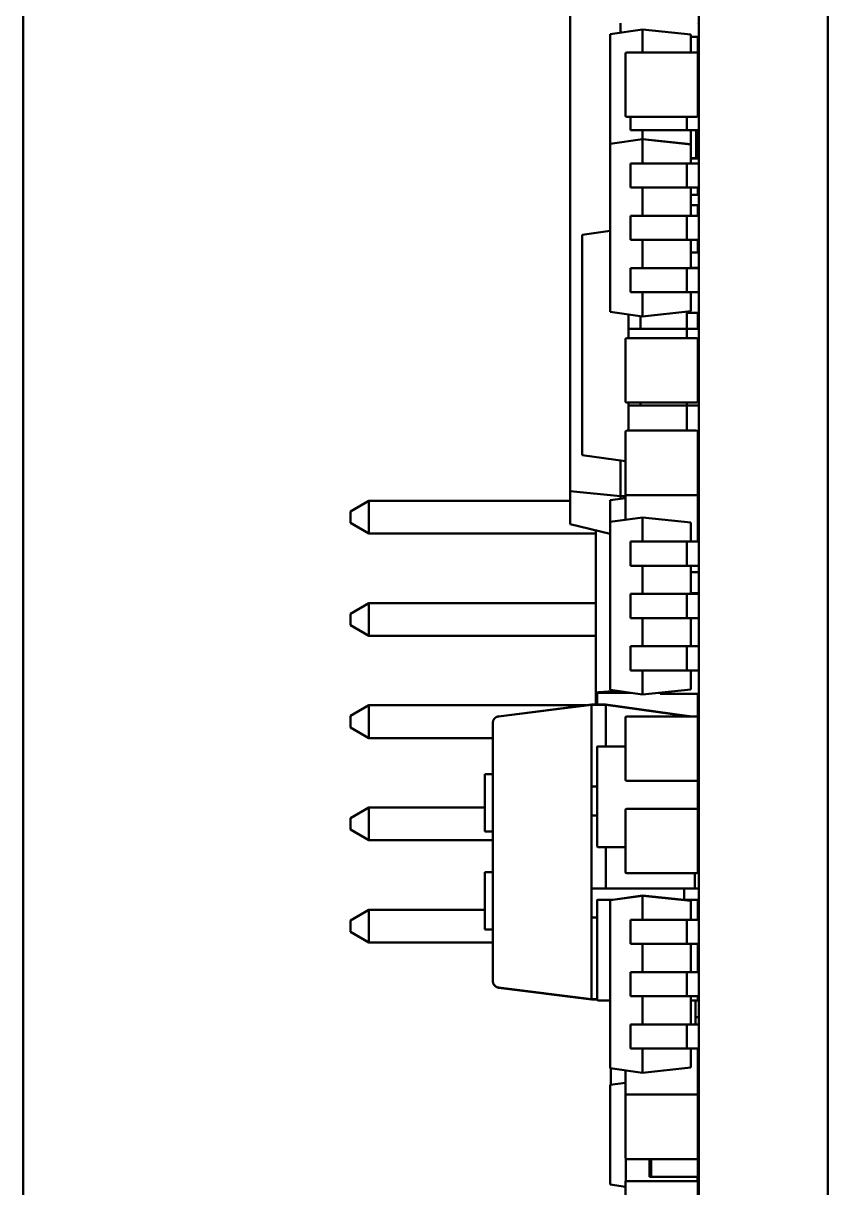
# Model space of a CAD drawing. Header units: millimetres. Extents: x 3118 to 4801, y 919 to 1849.
# Drawn here: x 3436.86 to 3446.86, y 1383.59 to 1398.06 of the extents above; entities that cross this region are included whole.
import ezdxf

# ---------------------------------------------------------------- set-up
doc = ezdxf.new("R2010")
doc.units = ezdxf.units.MM
doc.header["$LTSCALE"] = 1.8
doc.layers.add('외형선(ISO)', color=7, linetype='Continuous', lineweight=50)

msp = doc.modelspace()

# ---------------------------------------------------------------- linework, layer by layer
at = {"layer": '외형선(ISO)'}
for p, q in [((3445.257, 1379.903), (3445.257, 1411.366)), ((3436.86, 1372.697), (3436.86, 1407.697)), ((3446.86, 1407.697), (3446.86, 1372.697)), ((3443.656, 1401.119), (3443.658, 1392.244)), ((3444.157, 1397.922), (3444.557, 1397.979)), ((3444.157, 1397.923), (3444.557, 1397.979)), ((3444.282, 1398.057), (3444.282, 1397.94)), ((3444.282, 1398.057), (3444.282, 1398.057)), ((3444.557, 1397.979), (3444.557, 1397.694)), ((3444.557, 1397.979), (3444.557, 1397.979)), ((3445.157, 1397.916), (3444.557, 1397.979)), ((3445.157, 1397.916), (3444.557, 1397.979)), ((3445.256, 1397.807), (3445.256, 1398.057)), ((3444.157, 1397.922), (3444.157, 1397.923)), ((3444.157, 1396.559), (3444.157, 1397.922)), ((3445.157, 1397.916), (3445.157, 1397.916)), ((3445.157, 1397.916), (3445.157, 1397.694)), ((3445.245, 1397.888), (3445.157, 1397.888)), ((3445.245, 1397.888), (3445.157, 1397.888)), ((3445.245, 1397.888), (3445.225, 1397.888)), ((3445.245, 1397.888), (3445.225, 1397.888)), ((3445.225, 1397.888), (3445.225, 1397.888)), ((3445.245, 1397.888), (3445.245, 1397.888)), ((3445.245, 1397.888), (3445.245, 1397.888)), ((3445.245, 1397.888), (3445.245, 1397.888)), ((3445.245, 1397.679), (3445.245, 1397.888)), ((3445.245, 1397.797), (3445.246, 1397.797)), ((3444.345, 1397.678), (3444.345, 1397.678)), ((3444.345, 1396.91), (3444.345, 1397.678)), ((3445.229, 1397.694), (3444.361, 1397.694)), ((3444.361, 1397.694), (3445.229, 1397.694)), ((3444.361, 1397.694), (3444.361, 1397.694)), ((3445.229, 1397.694), (3444.361, 1397.694)), ((3444.361, 1397.694), (3444.361, 1397.694)), ((3445.229, 1397.694), (3445.229, 1397.694)), ((3445.229, 1397.694), (3445.229, 1397.694)), ((3445.245, 1397.679), (3445.257, 1397.679)), ((3445.257, 1397.679), (3445.245, 1397.679)), ((3445.245, 1397.678), (3445.257, 1397.678)), ((3445.257, 1397.678), (3445.245, 1397.678)), ((3445.245, 1397.678), (3445.245, 1397.678)), ((3445.245, 1397.678), (3445.245, 1396.91)), ((3445.245, 1397.378), (3445.257, 1397.378)), ((3445.245, 1397.029), (3445.257, 1397.029)), ((3445.257, 1397.029), (3445.245, 1397.029)), ((3445.245, 1397.028), (3445.257, 1397.028)), ((3445.257, 1397.028), (3445.245, 1397.028)), ((3444.361, 1396.894), (3445.229, 1396.894)), ((3444.407, 1396.894), (3444.407, 1396.729)), ((3445.107, 1396.894), (3445.107, 1396.728)), ((3444.557, 1396.729), (3444.557, 1396.616)), ((3444.648, 1396.729), (3444.996, 1396.729)), ((3445.092, 1396.728), (3445.107, 1396.728)), ((3445.107, 1396.728), (3445.257, 1396.728)), ((3445.157, 1396.728), (3445.157, 1396.553)), ((3445.225, 1396.379), (3445.225, 1396.728)), ((3445.245, 1396.379), (3445.245, 1396.728)), ((3444.557, 1396.616), (3444.157, 1396.559)), ((3444.557, 1396.615), (3444.157, 1396.559)), ((3444.157, 1394.472), (3444.157, 1396.559)), ((3444.157, 1396.559), (3444.157, 1396.559)), ((3444.557, 1396.616), (3444.557, 1396.615)), ((3444.557, 1396.616), (3445.157, 1396.553)), ((3444.557, 1396.615), (3444.557, 1396.315)), ((3444.557, 1396.615), (3445.157, 1396.552)), ((3445.157, 1396.553), (3445.157, 1396.552)), ((3445.157, 1396.552), (3445.157, 1396.315)), ((3445.257, 1396.379), (3445.157, 1396.379)), ((3445.157, 1396.378), (3445.257, 1396.378)), ((3445.242, 1396.379), (3445.257, 1396.379)), ((3445.257, 1396.378), (3445.242, 1396.378)), ((3444.407, 1396.315), (3444.557, 1396.315)), ((3444.407, 1396.015), (3444.407, 1396.315)), ((3444.996, 1396.315), (3444.648, 1396.315)), ((3444.653, 1396.315), (3445.002, 1396.315)), ((3445.107, 1396.315), (3445.092, 1396.315)), ((3445.257, 1396.315), (3445.107, 1396.315)), ((3445.107, 1396.015), (3445.107, 1396.315)), ((3445.157, 1396.316), (3445.257, 1396.316)), ((3445.257, 1396.316), (3445.242, 1396.316)), ((3445.242, 1396.315), (3445.257, 1396.315)), ((3444.557, 1396.015), (3444.557, 1395.665)), ((3444.996, 1396.015), (3444.648, 1396.015)), ((3445.107, 1396.015), (3445.092, 1396.015)), ((3445.257, 1396.015), (3445.107, 1396.015)), ((3445.157, 1396.015), (3445.157, 1395.665)), ((3445.245, 1395.926), (3445.157, 1395.926)), ((3445.245, 1395.926), (3445.245, 1396.015)), ((3445.256, 1395.807), (3445.256, 1396.015)), ((3445.157, 1395.797), (3445.246, 1395.797)), ((3445.245, 1395.666), (3445.245, 1395.797)), ((3444.407, 1395.665), (3444.557, 1395.665)), ((3444.407, 1395.365), (3444.407, 1395.665)), ((3444.996, 1395.665), (3444.648, 1395.665)), ((3444.653, 1395.665), (3445.002, 1395.665)), ((3445.107, 1395.665), (3445.092, 1395.665)), ((3445.257, 1395.665), (3445.107, 1395.665)), ((3445.107, 1395.365), (3445.107, 1395.665)), ((3445.157, 1395.666), (3445.257, 1395.666)), ((3445.257, 1395.666), (3445.242, 1395.666)), ((3445.242, 1395.665), (3445.257, 1395.665)), ((3443.807, 1395.429), (3444.157, 1395.478)), ((3443.807, 1395.428), (3444.157, 1395.477)), ((3443.807, 1395.428), (3443.807, 1395.429)), ((3443.807, 1392.69), (3443.807, 1395.428)), ((3444.557, 1395.365), (3444.557, 1395.015)), ((3444.996, 1395.365), (3444.648, 1395.365)), ((3445.107, 1395.365), (3445.092, 1395.365)), ((3445.257, 1395.365), (3445.107, 1395.365)), ((3445.157, 1395.365), (3445.157, 1395.015)), ((3445.245, 1395.209), (3445.245, 1395.365)), ((3445.257, 1395.209), (3445.157, 1395.209)), ((3445.157, 1395.209), (3445.257, 1395.209)), ((3445.239, 1395.209), (3445.257, 1395.209)), ((3445.257, 1395.209), (3445.239, 1395.209)), ((3444.407, 1395.015), (3444.557, 1395.015)), ((3444.407, 1394.715), (3444.407, 1395.015)), ((3444.996, 1395.015), (3444.648, 1395.015)), ((3444.653, 1395.015), (3445.002, 1395.015)), ((3445.107, 1395.015), (3445.092, 1395.015)), ((3445.257, 1395.015), (3445.107, 1395.015)), ((3445.107, 1394.715), (3445.107, 1395.015)), ((3445.157, 1395.016), (3445.257, 1395.016)), ((3445.257, 1395.016), (3445.242, 1395.016)), ((3445.242, 1395.015), (3445.257, 1395.015)), ((3444.557, 1394.715), (3444.557, 1394.415)), ((3444.996, 1394.715), (3444.648, 1394.715)), ((3445.107, 1394.715), (3445.092, 1394.715)), ((3445.257, 1394.715), (3445.107, 1394.715)), ((3445.157, 1394.715), (3445.157, 1394.479)), ((3444.157, 1394.472), (3444.557, 1394.415)), ((3445.157, 1394.479), (3444.557, 1394.415)), ((3445.107, 1394.473), (3445.107, 1394.259)), ((3445.107, 1394.473), (3445.107, 1394.459)), ((3445.245, 1394.459), (3445.107, 1394.459)), ((3445.245, 1394.459), (3445.107, 1394.459)), ((3445.245, 1394.459), (3445.225, 1394.459)), ((3445.225, 1394.459), (3445.225, 1394.459)), ((3445.245, 1394.459), (3445.225, 1394.459)), ((3445.245, 1394.459), (3445.245, 1394.459)), ((3445.245, 1394.259), (3445.245, 1394.459)), ((3445.245, 1394.459), (3445.245, 1394.459)), ((3445.245, 1394.459), (3445.245, 1394.459)), ((3444.382, 1394.44), (3444.382, 1394.259)), ((3444.532, 1394.259), (3444.532, 1394.419)), ((3444.382, 1394.259), (3444.532, 1394.259)), ((3444.382, 1394.259), (3444.382, 1394.144)), ((3444.628, 1394.259), (3444.991, 1394.259)), ((3444.994, 1394.259), (3444.63, 1394.259)), ((3445.089, 1394.259), (3445.107, 1394.259)), ((3445.257, 1394.259), (3445.107, 1394.259)), ((3445.107, 1394.259), (3445.107, 1394.259)), ((3445.107, 1394.259), (3445.257, 1394.259)), ((3445.107, 1394.259), (3445.107, 1394.144)), ((3445.239, 1394.259), (3445.257, 1394.259)), ((3445.257, 1394.259), (3445.239, 1394.259)), ((3444.345, 1394.128), (3444.345, 1394.127)), ((3444.345, 1393.359), (3444.345, 1394.127)), ((3445.229, 1394.144), (3444.361, 1394.144)), ((3444.361, 1394.144), (3445.229, 1394.144)), ((3444.361, 1394.144), (3444.361, 1394.144)), ((3444.361, 1394.143), (3445.229, 1394.143)), ((3444.361, 1394.143), (3444.361, 1394.143)), ((3445.229, 1394.144), (3445.229, 1394.144)), ((3445.229, 1394.143), (3445.229, 1394.143)), ((3445.245, 1394.127), (3445.245, 1394.128)), ((3445.245, 1394.127), (3445.245, 1393.359)), ((3445.245, 1393.859), (3445.257, 1393.859)), ((3445.229, 1393.343), (3444.361, 1393.343)), ((3444.382, 1393.343), (3444.382, 1393.309)), ((3444.382, 1393.309), (3444.532, 1393.309)), ((3444.382, 1393.309), (3444.382, 1392.995)), ((3444.532, 1393.309), (3444.532, 1393.343)), ((3444.628, 1393.309), (3444.991, 1393.309)), ((3444.994, 1393.309), (3444.63, 1393.309)), ((3445.089, 1393.309), (3445.107, 1393.309)), ((3445.107, 1393.343), (3445.107, 1393.309)), ((3445.257, 1393.309), (3445.107, 1393.309)), ((3445.107, 1393.309), (3445.107, 1393.309)), ((3445.107, 1393.309), (3445.257, 1393.309)), ((3445.107, 1393.309), (3445.107, 1392.995)), ((3445.108, 1393.343), (3445.108, 1393.309)), ((3445.239, 1393.309), (3445.257, 1393.309)), ((3445.257, 1393.309), (3445.239, 1393.309)), ((3444.345, 1392.979), (3444.345, 1392.979)), ((3444.345, 1392.211), (3444.345, 1392.979)), ((3445.229, 1392.995), (3444.361, 1392.995)), ((3444.361, 1392.995), (3445.229, 1392.995)), ((3444.361, 1392.995), (3444.361, 1392.995)), ((3445.229, 1392.995), (3444.361, 1392.995)), ((3444.361, 1392.995), (3444.361, 1392.995)), ((3445.229, 1392.995), (3445.229, 1392.995)), ((3445.229, 1392.995), (3445.229, 1392.995)), ((3445.245, 1392.979), (3445.245, 1392.979)), ((3445.245, 1392.979), (3445.245, 1392.211)), ((3445.245, 1392.909), (3445.257, 1392.909)), ((3444.345, 1392.614), (3443.807, 1392.69)), ((3444.283, 1392.182), (3444.283, 1392.623)), ((3444.283, 1392.182), (3443.658, 1392.244)), ((3443.658, 1392.244), (3443.658, 1391.832)), ((3444.345, 1392.157), (3444.157, 1392.131)), ((3444.345, 1392.157), (3444.157, 1392.131)), ((3444.283, 1392.182), (3444.283, 1392.149)), ((3444.345, 1392.182), (3444.283, 1392.182)), ((3444.345, 1391.887), (3444.345, 1392.211)), ((3444.361, 1392.195), (3445.229, 1392.195)), ((3445.245, 1392.211), (3445.245, 1391.617)), ((3441.155, 1392.122), (3440.927, 1391.99)), ((3440.927, 1391.99), (3441.155, 1392.122)), ((3440.927, 1391.99), (3441.155, 1392.122)), ((3441.155, 1392.122), (3440.927, 1391.99)), ((3441.155, 1392.122), (3443.658, 1392.122)), ((3441.155, 1392.122), (3441.155, 1392.122)), ((3443.658, 1392.122), (3441.155, 1392.122)), ((3441.155, 1392.122), (3443.658, 1392.122)), ((3441.155, 1391.716), (3441.155, 1392.122)), ((3443.658, 1392.122), (3441.155, 1392.122)), ((3441.155, 1392.122), (3441.155, 1392.122)), ((3441.155, 1392.122), (3441.155, 1392.122)), ((3444.157, 1391.86), (3444.157, 1392.131)), ((3444.157, 1392.131), (3444.157, 1392.131)), ((3440.927, 1391.99), (3440.927, 1391.99)), ((3440.927, 1391.848), (3440.927, 1391.99)), ((3440.927, 1391.99), (3440.927, 1391.99)), ((3440.927, 1391.99), (3440.927, 1391.99)), ((3444.557, 1391.917), (3444.157, 1391.86)), ((3444.557, 1391.916), (3444.157, 1391.86)), ((3444.157, 1389.773), (3444.157, 1391.86)), ((3444.157, 1391.86), (3444.157, 1391.86)), ((3444.557, 1391.917), (3444.557, 1391.916)), ((3444.557, 1391.917), (3445.157, 1391.854)), ((3444.557, 1391.916), (3444.557, 1391.616)), ((3444.557, 1391.916), (3445.157, 1391.853)), ((3445.157, 1391.854), (3445.157, 1391.853)), ((3445.157, 1391.853), (3445.157, 1391.616)), ((3445.245, 1391.887), (3445.257, 1391.887)), ((3445.257, 1391.887), (3445.245, 1391.887)), ((3445.245, 1391.887), (3445.257, 1391.887)), ((3445.257, 1391.887), (3445.245, 1391.887)), ((3440.927, 1391.848), (3441.155, 1391.716)), ((3441.155, 1391.716), (3443.975, 1391.716)), ((3444.157, 1391.712), (3443.658, 1391.832)), ((3443.975, 1391.756), (3443.975, 1389.591)), ((3444.407, 1391.616), (3444.557, 1391.616)), ((3444.407, 1391.316), (3444.407, 1391.616)), ((3444.996, 1391.616), (3444.648, 1391.616)), ((3444.653, 1391.616), (3445.002, 1391.616)), ((3445.107, 1391.616), (3445.092, 1391.616)), ((3445.257, 1391.616), (3445.107, 1391.616)), ((3445.107, 1391.316), (3445.107, 1391.616)), ((3445.157, 1391.617), (3445.257, 1391.617)), ((3445.257, 1391.617), (3445.242, 1391.617)), ((3445.242, 1391.616), (3445.257, 1391.616)), ((3444.557, 1391.316), (3444.557, 1390.966)), ((3444.996, 1391.316), (3444.648, 1391.316)), ((3445.107, 1391.316), (3445.092, 1391.316)), ((3445.257, 1391.316), (3445.107, 1391.316)), ((3445.157, 1391.316), (3445.157, 1390.966)), ((3445.157, 1391.237), (3445.257, 1391.237)), ((3445.257, 1391.237), (3445.157, 1391.237)), ((3445.257, 1391.237), (3445.242, 1391.237)), ((3445.242, 1391.237), (3445.257, 1391.237)), ((3440.927, 1390.72), (3441.155, 1390.852)), ((3441.155, 1390.852), (3440.927, 1390.72)), ((3441.155, 1390.852), (3440.927, 1390.72)), ((3440.927, 1390.72), (3441.155, 1390.852)), ((3443.975, 1390.852), (3441.155, 1390.852)), ((3441.155, 1390.852), (3441.155, 1390.852)), ((3441.155, 1390.852), (3443.975, 1390.852)), ((3441.155, 1390.852), (3441.155, 1390.852)), ((3443.975, 1390.852), (3441.155, 1390.852)), ((3441.155, 1390.446), (3441.155, 1390.852)), ((3441.155, 1390.852), (3443.975, 1390.852)), ((3441.155, 1390.852), (3441.155, 1390.852)), ((3444.407, 1390.966), (3444.557, 1390.966)), ((3444.407, 1390.666), (3444.407, 1390.966)), ((3444.996, 1390.966), (3444.648, 1390.966)), ((3444.653, 1390.966), (3445.002, 1390.966)), ((3445.107, 1390.966), (3445.092, 1390.966)), ((3445.257, 1390.966), (3445.107, 1390.966)), ((3445.107, 1390.666), (3445.107, 1390.966)), ((3445.257, 1390.976), (3445.157, 1390.976)), ((3445.217, 1390.976), (3445.157, 1390.976)), ((3445.157, 1390.967), (3445.257, 1390.967)), ((3445.217, 1390.976), (3445.217, 1390.976)), ((3445.217, 1390.976), (3445.257, 1390.976)), ((3445.217, 1390.976), (3445.217, 1390.976)), ((3445.217, 1390.976), (3445.217, 1390.976)), ((3445.257, 1390.976), (3445.217, 1390.976)), ((3445.217, 1390.976), (3445.257, 1390.976)), ((3445.257, 1390.967), (3445.242, 1390.967)), ((3445.242, 1390.966), (3445.257, 1390.966)), ((3440.927, 1390.72), (3440.927, 1390.72)), ((3440.927, 1390.72), (3440.927, 1390.72)), ((3440.927, 1390.72), (3440.927, 1390.72)), ((3440.927, 1390.578), (3440.927, 1390.72)), ((3440.927, 1390.578), (3441.155, 1390.446)), ((3444.557, 1390.666), (3444.557, 1390.316)), ((3444.996, 1390.666), (3444.648, 1390.666)), ((3445.107, 1390.666), (3445.092, 1390.666)), ((3445.257, 1390.666), (3445.107, 1390.666)), ((3445.157, 1390.666), (3445.157, 1390.316)), ((3441.155, 1390.446), (3443.975, 1390.446)), ((3444.407, 1390.316), (3444.557, 1390.316)), ((3444.407, 1390.016), (3444.407, 1390.316)), ((3444.996, 1390.316), (3444.648, 1390.316)), ((3444.653, 1390.316), (3445.002, 1390.316)), ((3445.107, 1390.316), (3445.092, 1390.316)), ((3445.257, 1390.316), (3445.107, 1390.316)), ((3445.107, 1390.016), (3445.107, 1390.316)), ((3445.157, 1390.317), (3445.257, 1390.317)), ((3445.257, 1390.317), (3445.242, 1390.317)), ((3445.242, 1390.316), (3445.257, 1390.316)), ((3444.557, 1390.016), (3444.557, 1389.716)), ((3444.996, 1390.016), (3444.648, 1390.016)), ((3445.107, 1390.016), (3445.092, 1390.016)), ((3445.257, 1390.016), (3445.107, 1390.016)), ((3445.157, 1390.016), (3445.157, 1389.78)), ((3443.995, 1389.737), (3443.995, 1389.737)), ((3443.995, 1389.737), (3443.995, 1389.591)), ((3444, 1389.737), (3444.409, 1389.737)), ((3444.157, 1389.773), (3444.557, 1389.716)), ((3445.157, 1389.78), (3444.557, 1389.716)), ((3444.754, 1389.737), (3444.777, 1389.737)), ((3444.777, 1389.74), (3444.777, 1389.726)), ((3445.257, 1389.726), (3444.777, 1389.726)), ((3445.245, 1389.429), (3445.245, 1389.726)), ((3440.927, 1389.45), (3441.155, 1389.582)), ((3441.155, 1389.582), (3440.927, 1389.45)), ((3441.155, 1389.582), (3440.927, 1389.45)), ((3440.927, 1389.45), (3441.155, 1389.582)), ((3443.851, 1389.582), (3441.155, 1389.582)), ((3441.155, 1389.582), (3441.155, 1389.582)), ((3441.155, 1389.582), (3443.851, 1389.582)), ((3441.155, 1389.582), (3441.155, 1389.582)), ((3443.849, 1389.582), (3441.155, 1389.582)), ((3441.155, 1389.176), (3441.155, 1389.582)), ((3441.155, 1389.582), (3443.849, 1389.582)), ((3441.155, 1389.582), (3441.155, 1389.582)), ((3442.767, 1389.445), (3443.923, 1389.591)), ((3443.923, 1389.59), (3442.767, 1389.444)), ((3444.103, 1389.591), (3443.923, 1389.591)), ((3443.923, 1389.591), (3443.923, 1389.59)), ((3443.923, 1389.59), (3444.103, 1389.59)), ((3443.923, 1389.59), (3443.923, 1388.575)), ((3445.138, 1389.446), (3444.103, 1389.591)), ((3444.103, 1389.59), (3444.103, 1389.591)), ((3444.103, 1389.071), (3444.103, 1389.59)), ((3444.103, 1389.59), (3445.138, 1389.445)), ((3440.927, 1389.45), (3440.927, 1389.45)), ((3440.927, 1389.45), (3440.927, 1389.45)), ((3440.927, 1389.45), (3440.927, 1389.45)), ((3440.927, 1389.308), (3440.927, 1389.45)), ((3444.345, 1389.429), (3444.345, 1389.428)), ((3444.345, 1388.66), (3444.345, 1389.428)), ((3445.229, 1389.445), (3444.361, 1389.445)), ((3444.361, 1389.445), (3445.229, 1389.445)), ((3444.361, 1389.445), (3444.361, 1389.445)), ((3444.361, 1389.444), (3445.229, 1389.444)), ((3444.361, 1389.444), (3444.361, 1389.444)), ((3445.229, 1389.445), (3445.229, 1389.445)), ((3445.229, 1389.444), (3445.229, 1389.444)), ((3445.245, 1389.428), (3445.245, 1389.429)), ((3445.245, 1389.428), (3445.245, 1388.66)), ((3440.927, 1389.308), (3441.155, 1389.176)), ((3442.697, 1389.365), (3442.697, 1389.366)), ((3442.697, 1386.156), (3442.697, 1389.365)), ((3445.257, 1389.369), (3445.245, 1389.369)), ((3445.257, 1389.369), (3445.245, 1389.369)), ((3445.257, 1389.369), (3445.245, 1389.369)), ((3445.257, 1389.369), (3445.245, 1389.369)), ((3445.257, 1389.369), (3445.245, 1389.369)), ((3445.257, 1389.369), (3445.245, 1389.369)), ((3445.257, 1389.369), (3445.245, 1389.369)), ((3445.257, 1389.369), (3445.245, 1389.369)), ((3441.155, 1389.176), (3442.697, 1389.176)), ((3443.995, 1389.066), (3443.995, 1387.826)), ((3444.345, 1389.071), (3444, 1389.071)), ((3444, 1389.071), (3444.345, 1389.071)), ((3444, 1389.071), (3444, 1389.071)), ((3442.697, 1388.727), (3442.597, 1388.727)), ((3442.597, 1388.727), (3442.597, 1388.727)), ((3442.697, 1388.727), (3442.597, 1388.727)), ((3442.597, 1388.015), (3442.597, 1388.727)), ((3443.923, 1388.575), (3443.995, 1388.575)), ((3443.923, 1388.215), (3443.923, 1388.575)), ((3443.995, 1388.575), (3443.985, 1388.575)), ((3445.229, 1388.644), (3444.361, 1388.644)), ((3445.245, 1388.28), (3445.245, 1388.66)), ((3445.245, 1388.575), (3445.257, 1388.575)), ((3440.927, 1388.18), (3441.155, 1388.312)), ((3441.155, 1388.312), (3440.927, 1388.18)), ((3441.155, 1388.312), (3440.927, 1388.18)), ((3440.927, 1388.18), (3441.155, 1388.312)), ((3442.597, 1388.312), (3441.155, 1388.312)), ((3441.155, 1388.312), (3441.155, 1388.312)), ((3441.155, 1388.312), (3442.597, 1388.312)), ((3441.155, 1388.312), (3441.155, 1388.312)), ((3442.597, 1388.312), (3441.155, 1388.312)), ((3441.155, 1387.906), (3441.155, 1388.312)), ((3441.155, 1388.312), (3442.597, 1388.312)), ((3441.155, 1388.312), (3441.155, 1388.312)), ((3444.345, 1388.28), (3444.345, 1388.28)), ((3444.345, 1387.512), (3444.345, 1388.28)), ((3445.229, 1388.296), (3444.361, 1388.296)), ((3444.361, 1388.296), (3445.229, 1388.296)), ((3444.361, 1388.296), (3444.361, 1388.296)), ((3445.229, 1388.296), (3444.361, 1388.296)), ((3444.361, 1388.296), (3444.361, 1388.296)), ((3445.229, 1388.296), (3445.229, 1388.296)), ((3445.229, 1388.296), (3445.229, 1388.296)), ((3445.245, 1388.28), (3445.245, 1388.28)), ((3445.245, 1388.28), (3445.245, 1387.512)), ((3440.927, 1388.18), (3440.927, 1388.18)), ((3440.927, 1388.18), (3440.927, 1388.18)), ((3440.927, 1388.18), (3440.927, 1388.18)), ((3440.927, 1388.038), (3440.927, 1388.18)), ((3443.923, 1388.215), (3443.923, 1387.305)), ((3443.985, 1388.215), (3443.995, 1388.215)), ((3445.245, 1388.215), (3445.257, 1388.215)), ((3440.927, 1388.038), (3441.155, 1387.906)), ((3442.697, 1388.015), (3442.597, 1388.015)), ((3441.155, 1387.906), (3442.697, 1387.906)), ((3444.345, 1387.821), (3444, 1387.821)), ((3444.103, 1387.305), (3444.103, 1387.821)), ((3442.697, 1387.507), (3442.597, 1387.507)), ((3442.597, 1387.507), (3442.597, 1387.507)), ((3442.697, 1387.507), (3442.597, 1387.507)), ((3442.597, 1386.795), (3442.597, 1387.507)), ((3444.361, 1387.496), (3445.229, 1387.496)), ((3445.207, 1387.496), (3445.207, 1387.305)), ((3443.923, 1387.305), (3444.103, 1387.305)), ((3443.923, 1386.945), (3443.923, 1387.305)), ((3445.014, 1387.305), (3443.985, 1387.305)), ((3444.103, 1387.305), (3445.194, 1387.305)), ((3445.077, 1387.305), (3445.077, 1387.305)), ((3445.077, 1387.305), (3445.077, 1387.166)), ((3445.077, 1387.305), (3445.257, 1387.305)), ((3443.995, 1387.161), (3443.995, 1385.921)), ((3444.187, 1387.166), (3444, 1387.166)), ((3444, 1387.166), (3444.187, 1387.166)), ((3444, 1387.166), (3444, 1387.166)), ((3444.557, 1387.218), (3444.157, 1387.161)), ((3444.557, 1387.217), (3444.157, 1387.161)), ((3444.157, 1385.074), (3444.157, 1387.161)), ((3444.157, 1387.161), (3444.157, 1387.161)), ((3444.557, 1387.218), (3444.557, 1387.217)), ((3444.557, 1387.218), (3445.157, 1387.155)), ((3444.557, 1387.217), (3444.557, 1386.917)), ((3444.557, 1387.217), (3445.157, 1387.154)), ((3445.051, 1387.166), (3445.24, 1387.166)), ((3445.24, 1387.166), (3445.052, 1387.166)), ((3445.157, 1387.155), (3445.157, 1387.154)), ((3445.157, 1387.154), (3445.157, 1386.917)), ((3445.24, 1387.166), (3445.24, 1387.166)), ((3445.245, 1386.918), (3445.245, 1387.161)), ((3440.927, 1386.91), (3441.155, 1387.042)), ((3441.155, 1387.042), (3440.927, 1386.91)), ((3441.155, 1387.042), (3440.927, 1386.91)), ((3440.927, 1386.91), (3441.155, 1387.042)), ((3442.597, 1387.042), (3441.155, 1387.042)), ((3441.155, 1387.042), (3441.155, 1387.042)), ((3441.155, 1387.042), (3442.597, 1387.042)), ((3441.155, 1387.042), (3441.155, 1387.042)), ((3442.597, 1387.042), (3441.155, 1387.042)), ((3441.155, 1386.636), (3441.155, 1387.042)), ((3441.155, 1387.042), (3442.597, 1387.042)), ((3441.155, 1387.042), (3441.155, 1387.042)), ((3443.923, 1386.945), (3443.923, 1385.93)), ((3443.985, 1386.945), (3443.995, 1386.945)), ((3445.245, 1386.945), (3445.257, 1386.945)), ((3440.927, 1386.91), (3440.927, 1386.91)), ((3440.927, 1386.91), (3440.927, 1386.91)), ((3440.927, 1386.91), (3440.927, 1386.91)), ((3440.927, 1386.768), (3440.927, 1386.91)), ((3442.697, 1386.795), (3442.597, 1386.795)), ((3444.407, 1386.917), (3444.557, 1386.917)), ((3444.407, 1386.617), (3444.407, 1386.917)), ((3444.996, 1386.917), (3444.648, 1386.917)), ((3444.653, 1386.917), (3445.002, 1386.917)), ((3445.107, 1386.917), (3445.092, 1386.917)), ((3445.257, 1386.917), (3445.107, 1386.917)), ((3445.107, 1386.617), (3445.107, 1386.917)), ((3445.157, 1386.918), (3445.257, 1386.918)), ((3445.257, 1386.918), (3445.242, 1386.918)), ((3445.242, 1386.917), (3445.257, 1386.917)), ((3440.927, 1386.768), (3441.155, 1386.636)), ((3441.155, 1386.636), (3442.697, 1386.636)), ((3444.557, 1386.617), (3444.557, 1386.267)), ((3444.996, 1386.617), (3444.648, 1386.617)), ((3445.107, 1386.617), (3445.092, 1386.617)), ((3445.257, 1386.617), (3445.107, 1386.617)), ((3445.157, 1386.617), (3445.157, 1386.267)), ((3445.245, 1386.268), (3445.245, 1386.617)), ((3444.407, 1386.267), (3444.557, 1386.267)), ((3444.407, 1385.967), (3444.407, 1386.267)), ((3444.996, 1386.267), (3444.648, 1386.267)), ((3444.653, 1386.267), (3445.002, 1386.267)), ((3445.107, 1386.267), (3445.092, 1386.267)), ((3445.257, 1386.267), (3445.107, 1386.267)), ((3445.107, 1385.967), (3445.107, 1386.267)), ((3445.157, 1386.268), (3445.257, 1386.268)), ((3445.257, 1386.268), (3445.242, 1386.268)), ((3445.242, 1386.267), (3445.257, 1386.267)), ((3442.697, 1386.153), (3442.697, 1386.156)), ((3442.767, 1386.076), (3443.923, 1385.93)), ((3442.767, 1386.073), (3443.923, 1385.927)), ((3443.923, 1385.93), (3443.923, 1385.927)), ((3443.923, 1385.93), (3443.995, 1385.93)), ((3443.923, 1385.927), (3443.995, 1385.927)), ((3444.557, 1385.967), (3444.557, 1385.617)), ((3444.996, 1385.967), (3444.648, 1385.967)), ((3445.107, 1385.967), (3445.092, 1385.967)), ((3445.257, 1385.967), (3445.107, 1385.967)), ((3445.157, 1385.967), (3445.157, 1385.617)), ((3445.245, 1385.921), (3445.245, 1385.967)), ((3444.157, 1385.916), (3444, 1385.916)), ((3445.24, 1385.916), (3445.157, 1385.916)), ((3445.217, 1385.709), (3445.217, 1385.916)), ((3445.217, 1385.618), (3445.217, 1385.709)), ((3445.257, 1385.709), (3445.217, 1385.709)), ((3444.407, 1385.617), (3444.557, 1385.617)), ((3444.407, 1385.317), (3444.407, 1385.617)), ((3444.996, 1385.617), (3444.648, 1385.617)), ((3444.653, 1385.617), (3445.002, 1385.617)), ((3445.107, 1385.617), (3445.092, 1385.617)), ((3445.257, 1385.617), (3445.107, 1385.617)), ((3445.107, 1385.317), (3445.107, 1385.617)), ((3445.157, 1385.618), (3445.257, 1385.618)), ((3445.257, 1385.618), (3445.242, 1385.618)), ((3445.242, 1385.617), (3445.257, 1385.617)), ((3444.557, 1385.317), (3444.557, 1385.017)), ((3444.996, 1385.317), (3444.648, 1385.317)), ((3445.107, 1385.317), (3445.092, 1385.317)), ((3445.257, 1385.317), (3445.107, 1385.317)), ((3445.157, 1385.317), (3445.157, 1385.081)), ((3445.247, 1385.317), (3445.245, 1385.293)), ((3445.245, 1385.317), (3445.245, 1384.73)), ((3444.157, 1385.074), (3444.557, 1385.017)), ((3444.165, 1384.866), (3444.165, 1385.073)), ((3445.157, 1385.081), (3444.557, 1385.017)), ((3444.345, 1384.73), (3444.345, 1385.047)), ((3444.157, 1384.865), (3444.345, 1384.891)), ((3444.345, 1384.891), (3444.157, 1384.865)), ((3444.157, 1383.627), (3444.157, 1384.865)), ((3444.157, 1384.865), (3444.157, 1384.865)), ((3444.345, 1384.73), (3444.345, 1384.729)), ((3444.345, 1383.961), (3444.345, 1384.729)), ((3445.229, 1384.746), (3444.361, 1384.746)), ((3444.361, 1384.746), (3445.229, 1384.746)), ((3444.361, 1384.746), (3444.361, 1384.746)), ((3444.361, 1384.745), (3445.229, 1384.745)), ((3444.361, 1384.745), (3444.361, 1384.745)), ((3445.229, 1384.746), (3445.229, 1384.746)), ((3445.229, 1384.745), (3445.229, 1384.745)), ((3445.245, 1384.729), (3445.245, 1384.73)), ((3445.245, 1384.729), (3445.245, 1383.961)), ((3445.245, 1384.409), (3445.257, 1384.409)), ((3445.245, 1384.409), (3445.257, 1384.409)), ((3445.257, 1384.059), (3445.245, 1384.059)), ((3444.349, 1383.669), (3444.349, 1383.951)), ((3445.229, 1383.945), (3444.361, 1383.945)), ((3444.645, 1383.945), (3444.645, 1383.724)), ((3444.664, 1383.724), (3444.664, 1383.945)), ((3445.245, 1383.724), (3445.245, 1383.96)), ((3444.345, 1383.601), (3444.157, 1383.627)), ((3444.345, 1383.669), (3444.345, 1383.669)), ((3444.345, 1383.669), (3444.345, 1383.335)), ((3444.361, 1383.669), (3445.229, 1383.669)), ((3444.664, 1383.724), (3444.645, 1383.724)), ((3445.245, 1383.724), (3444.664, 1383.724)), ((3445.24, 1383.724), (3445.24, 1383.669)), ((3445.245, 1383.669), (3445.245, 1383.669)), ((3445.245, 1383.669), (3445.245, 1383.335))]:
    msp.add_line(p, q, dxfattribs=at)
for centre, radius, start, end in [((3445.246, 1398.057), 0.01, 0.011, 89.8334), ((3445.246, 1397.807), 0.01, 270.011, 0.011), ((3444.361, 1397.678), 0.016, 90, 180), ((3444.361, 1397.678), 0.016, 90, 180), ((3445.229, 1397.678), 0.016, 0, 90), ((3445.229, 1397.678), 0.016, 0, 90), ((3444.361, 1396.91), 0.016, 180, 270), ((3445.229, 1396.91), 0.016, 270, 0), ((3445.246, 1395.807), 0.01, 270.011, 0.011), ((3444.361, 1394.128), 0.016, 90, 180), ((3444.361, 1394.127), 0.016, 90, 180), ((3445.229, 1394.128), 0.016, 0, 90), ((3445.229, 1394.127), 0.016, 0, 90), ((3444.361, 1393.359), 0.016, 180, 270), ((3445.229, 1393.359), 0.016, 270, 0), ((3444.361, 1392.979), 0.016, 90, 180), ((3444.361, 1392.979), 0.016, 90, 180), ((3445.229, 1392.979), 0.016, 0, 90), ((3445.229, 1392.979), 0.016, 0, 90), ((3444.361, 1392.211), 0.016, 180, 270), ((3445.229, 1392.211), 0.016, 270, 0), ((3444.361, 1389.429), 0.016, 90, 180), ((3444.361, 1389.428), 0.016, 90, 180), ((3445.229, 1389.429), 0.016, 0, 90), ((3445.229, 1389.428), 0.016, 0, 90), ((3444, 1389.066), 0.005, 90, 180.0142), ((3445.079, 1388.946), 0.178, 338.6586, 0), ((3444.361, 1388.66), 0.016, 180, 270), ((3445.229, 1388.66), 0.016, 270, 0), ((3444.361, 1388.28), 0.016, 90, 180), ((3444.361, 1388.28), 0.016, 90, 180), ((3445.229, 1388.28), 0.016, 0, 90), ((3445.229, 1388.28), 0.016, 0, 90), ((3444.361, 1387.512), 0.016, 180, 270), ((3445.229, 1387.512), 0.016, 270, 0), ((3444, 1387.161), 0.005, 90, 180.0142), ((3445.24, 1387.161), 0.005, 0, 90.0181), ((3444.361, 1384.73), 0.016, 90, 180), ((3444.361, 1384.729), 0.016, 90, 180), ((3445.229, 1384.73), 0.016, 0, 90), ((3445.229, 1384.729), 0.016, 0, 90), ((3444.361, 1383.961), 0.016, 180, 270), ((3445.229, 1383.961), 0.016, 270, 0)]:
    msp.add_arc(centre, radius, start, end, dxfattribs=at)
for centre, major_axis, ratio, start_param, end_param in [((3444.657, 1396.729), (-0.25, 0), 0.00019, 6.283185, 7.819075), ((3444.993, 1396.728), (0.1, 0), 0.00019, 0.087266, 1.53589), ((3444.993, 1396.378), (0.25, 0), 0.00019, 0.087266, 0.854883), ((3444.993, 1396.379), (0.25, 0), 0.00019, 5.428303, 6.195919), ((3444.657, 1396.315), (-0.25, 0), 0.00019, 0, 1.53589), ((3444.657, 1396.315), (-0.1, 0), 0.00019, 6.283185, 7.819075), ((3444.993, 1396.315), (0.1, 0), 0.00019, 0.087266, 1.53589), ((3444.993, 1396.315), (0.25, 0), 0.00019, 0.087266, 1.53589), ((3444.993, 1396.316), (0.25, 0), 0.00019, 5.428303, 6.195919), ((3444.657, 1396.015), (-0.25, 0), 0.00019, 0, 1.53589), ((3444.993, 1396.015), (0.1, 0), 0.00019, 0.087266, 1.53589), ((3444.657, 1395.665), (-0.25, 0), 0.00019, 0, 1.53589), ((3444.657, 1395.665), (-0.1, 0), 0.00019, 6.283185, 7.819075), ((3444.993, 1395.665), (0.1, 0), 0.00019, 0.087266, 1.53589), ((3444.993, 1395.665), (0.25, 0), 0.00019, 0.087266, 1.53589), ((3444.993, 1395.666), (0.25, 0), 0.00019, 5.428303, 6.195919), ((3444.657, 1395.365), (-0.25, 0), 0.00019, 0, 1.53589), ((3444.993, 1395.365), (0.1, 0), 0.00019, 0.087266, 1.53589), ((3444.99, 1395.209), (0.25, 0), 0.00019, 5.445587, 6.195919), ((3444.99, 1395.209), (0.25, 0), 0.00019, 0.087266, 0.837599), ((3444.657, 1395.015), (-0.25, 0), 0.00019, 0, 1.53589), ((3444.657, 1395.015), (-0.1, 0), 0.00019, 6.283185, 7.819075), ((3444.993, 1395.015), (0.1, 0), 0.00019, 0.087266, 1.53589), ((3444.993, 1395.015), (0.25, 0), 0.00019, 0.087266, 1.53589), ((3444.993, 1395.016), (0.25, 0), 0.00019, 5.428303, 6.195919), ((3444.657, 1394.715), (-0.25, 0), 0.00019, 0, 1.53589), ((3444.993, 1394.715), (0.1, 0), 0.00019, 0.087266, 1.53589), ((3444.632, 1394.259), (-0.25, 0), 0.00019, 6.283185, 7.836528), ((3444.632, 1394.259), (-0.1, 0), 0.00019, 0, 1.553343), ((3444.99, 1394.259), (0.1, 0), 0.00019, 0.087266, 1.553343), ((3444.99, 1394.259), (0.25, 0), 0.00019, 0.087266, 1.553343), ((3444.99, 1394.259), (0.25, 0), 0.00019, 5.200829, 6.195919), ((3444.632, 1393.309), (-0.25, 0), 0.00019, 6.283185, 7.836528), ((3444.632, 1393.309), (-0.1, 0), 0.00019, 0, 1.553343), ((3444.99, 1393.309), (0.1, 0), 0.00019, 0.087266, 1.553343), ((3444.99, 1393.309), (0.25, 0), 0.00019, 0.087266, 1.553343), ((3444.99, 1393.309), (0.25, 0), 0.00019, 5.200829, 6.195919), ((3444.657, 1391.616), (-0.25, 0), 0.00019, 0, 1.53589), ((3444.657, 1391.616), (-0.1, 0), 0.00019, 6.283185, 7.819075), ((3444.993, 1391.616), (0.1, 0), 0.00019, 0.087266, 1.53589), ((3444.993, 1391.616), (0.25, 0), 0.00019, 0.087266, 1.53589), ((3444.993, 1391.617), (0.25, 0), 0.00019, 5.428303, 6.195919), ((3444.657, 1391.316), (-0.25, 0), 0.00019, 0, 1.53589), ((3444.993, 1391.316), (0.1, 0), 0.00019, 0.087266, 1.53589), ((3444.993, 1391.237), (0.25, 0), 0.00019, 5.428303, 6.195919), ((3444.993, 1391.237), (0.25, 0), 0.00019, 0.087266, 0.854883), ((3444.657, 1390.966), (-0.25, 0), 0.00019, 0, 1.53589), ((3444.657, 1390.966), (-0.1, 0), 0.00019, 6.283185, 7.819075), ((3444.993, 1390.966), (0.1, 0), 0.00019, 0.087266, 1.53589), ((3444.993, 1390.966), (0.25, 0), 0.00019, 0.087266, 1.53589), ((3444.993, 1390.967), (0.25, 0), 0.00019, 5.428303, 6.195919), ((3444.657, 1390.666), (-0.25, 0), 0.00019, 0, 1.53589), ((3444.993, 1390.666), (0.1, 0), 0.00019, 0.087266, 1.53589), ((3444.657, 1390.316), (-0.25, 0), 0.00019, 0, 1.53589), ((3444.657, 1390.316), (-0.1, 0), 0.00019, 6.283185, 7.819075), ((3444.993, 1390.316), (0.1, 0), 0.00019, 0.087266, 1.53589), ((3444.993, 1390.316), (0.25, 0), 0.00019, 0.087266, 1.53589), ((3444.993, 1390.317), (0.25, 0), 0.00019, 5.428303, 6.195919), ((3444.657, 1390.016), (-0.25, 0), 0.00019, 0, 1.53589), ((3444.993, 1390.016), (0.1, 0), 0.00019, 0.087266, 1.53589), ((3442.777, 1389.366), (0, -0.08), 0.99981, 3.267383, 4.712389), ((3442.777, 1389.365), (0.08, 0), 0.99981, 1.696587, 3.141593), ((3445.127, 1389.367), (0, 0.08), 0.99981, 6.044645, 6.143736), ((3445.127, 1389.366), (0.08, 0), 0.99981, 1.401435, 1.431347), ((3444.013, 1388.575), (-0.09, 0), 0.00019, 0, 1.264357), ((3445.167, 1388.575), (0.09, 0), 0.00019, 0, 0.526852), ((3444.013, 1388.215), (-0.09, 0), 0.00019, 6.283185, 7.547542), ((3444.013, 1387.305), (-0.09, 0), 0.00019, 0, 1.264357), ((3444.987, 1387.305), (0.09, 0), 0.00019, 6.283185, 7.547542), ((3445.167, 1387.305), (0.09, 0), 0.00019, 0, 1.264357), ((3444.013, 1386.945), (-0.09, 0), 0.00019, 6.283185, 7.547542), ((3444.657, 1386.917), (-0.25, 0), 0.00019, 0, 1.53589), ((3444.657, 1386.917), (-0.1, 0), 0.00019, 6.283185, 7.819075), ((3444.993, 1386.917), (0.1, 0), 0.00019, 0.087266, 1.53589), ((3444.993, 1386.917), (0.25, 0), 0.00019, 0.087266, 1.53589), ((3444.993, 1386.918), (0.25, 0), 0.00019, 5.428303, 6.195919), ((3444.657, 1386.617), (-0.25, 0), 0.00019, 0, 1.53589), ((3444.993, 1386.617), (0.1, 0), 0.00019, 0.087266, 1.53589), ((3444.657, 1386.267), (-0.25, 0), 0.00019, 0, 1.53589), ((3444.657, 1386.267), (-0.1, 0), 0.00019, 6.283185, 7.819075), ((3444.993, 1386.267), (0.1, 0), 0.00019, 0.087266, 1.53589), ((3444.993, 1386.267), (0.25, 0), 0.00019, 0.087266, 1.53589), ((3444.993, 1386.268), (0.25, 0), 0.00019, 5.428303, 6.195919), ((3442.777, 1386.156), (0, -0.08), 0.99981, 4.712389, 6.157395), ((3442.777, 1386.153), (0, -0.08), 0.99981, 4.712389, 6.157395), ((3444.657, 1385.967), (-0.25, 0), 0.00019, 0, 1.53589), ((3444.993, 1385.967), (0.1, 0), 0.00019, 0.087266, 1.53589), ((3444.657, 1385.617), (-0.25, 0), 0.00019, 0, 1.53589), ((3444.657, 1385.617), (-0.1, 0), 0.00019, 6.283185, 7.819075), ((3444.993, 1385.617), (0.1, 0), 0.00019, 0.087266, 1.53589), ((3444.993, 1385.617), (0.25, 0), 0.00019, 0.087266, 1.53589), ((3444.993, 1385.618), (0.25, 0), 0.00019, 5.428303, 6.195919), ((3444.657, 1385.317), (-0.25, 0), 0.00019, 0, 1.53589), ((3444.993, 1385.317), (0.1, 0), 0.00019, 0.087266, 1.53589), ((3444.361, 1383.669), (-0.016, 0), 0.00019, 0, 1.570796), ((3445.229, 1383.669), (0.016, 0), 0.00019, 4.712389, 6.283185), ((3445.229, 1383.669), (0.016, 0), 0.00019, 0, 0.812716)]:
    msp.add_ellipse(centre, major_axis=major_axis, ratio=ratio, start_param=start_param, end_param=end_param, dxfattribs=at)
for points, knots in [([(3443.999, 1389.742), (3443.998, 1389.742), (3443.997, 1389.742), (3443.996, 1389.741), (3443.995, 1389.74), (3443.995, 1389.74), (3443.995, 1389.739), (3443.995, 1389.739), (3443.995, 1389.739), (3443.995, 1389.738), (3443.995, 1389.738), (3443.995, 1389.738), (3443.995, 1389.738), (3443.995, 1389.738), (3443.995, 1389.738), (3443.995, 1389.738), (3443.995, 1389.738), (3443.995, 1389.738), (3443.995, 1389.738), (3443.995, 1389.738), (3443.995, 1389.738), (3443.995, 1389.737)], [0.0000203744, 0.0000203744, 0.0000203744, 0.0000203744, 0.0004738719, 0.0004738719, 0.0004738719, 0.0007108064, 0.0007108064, 0.0007108064, 0.0008292737, 0.0008292737, 0.0008292737, 0.0008885073, 0.0008885073, 0.0008885073, 0.0009181242, 0.0009181242, 0.0009181242, 0.0009329326, 0.0009329326, 0.0009329326, 0.000947741, 0.000947741, 0.000947741, 0.000947741]), ([(3443.999, 1389.743), (3444, 1389.743), (3444.001, 1389.743), (3444.003, 1389.743), (3444.005, 1389.743), (3444.01, 1389.744), (3444.011, 1389.744), (3444.015, 1389.744), (3444.016, 1389.744), (3444.023, 1389.745), (3444.028, 1389.745), (3444.038, 1389.746), (3444.043, 1389.746), (3444.059, 1389.747), (3444.07, 1389.748), (3444.115, 1389.751), (3444.149, 1389.753), (3444.207, 1389.756), (3444.231, 1389.758), (3444.255, 1389.759)], [0, 0, 0, 0, 0.00393122, 0.00393122, 0.00689551, 0.00689551, 0.00769576, 0.00769576, 0.00848803, 0.00848803, 0.0100965, 0.0100965, 0.01167408, 0.01167408, 0.01506064, 0.01506064, 0.02520661, 0.02520661, 0.03247146, 0.03247146, 0.03247146, 0.03247146]), ([(3443.995, 1387.826), (3443.995, 1387.826), (3443.995, 1387.826), (3443.995, 1387.826), (3443.995, 1387.823), (3443.997, 1387.821), (3444, 1387.821)], [-0.0000046349, -0.0000046349, -0.0000046349, -0.0000046349, 0.0000103556, 0.0000103556, 0.0000103556, 0.0009547571, 0.0009547571, 0.0009547571, 0.0009547571]), ([(3443.995, 1385.921), (3443.995, 1385.921), (3443.995, 1385.921), (3443.995, 1385.921), (3443.995, 1385.918), (3443.997, 1385.916), (3444, 1385.916)], [-0.0000046349, -0.0000046349, -0.0000046349, -0.0000046349, 0.0000103556, 0.0000103556, 0.0000103556, 0.0009547571, 0.0009547571, 0.0009547571, 0.0009547571]), ([(3445.24, 1385.916), (3445.241, 1385.916), (3445.243, 1385.916), (3445.243, 1385.917), (3445.244, 1385.918), (3445.244, 1385.918), (3445.244, 1385.919), (3445.244, 1385.919), (3445.245, 1385.92), (3445.245, 1385.92), (3445.245, 1385.92), (3445.245, 1385.92), (3445.245, 1385.92), (3445.245, 1385.92), (3445.245, 1385.92), (3445.245, 1385.92), (3445.245, 1385.92), (3445.245, 1385.921), (3445.245, 1385.921), (3445.245, 1385.921), (3445.245, 1385.921), (3445.245, 1385.921)], [0.000000157, 0.000000157, 0.000000157, 0.000000157, 0.0004739493, 0.0004739493, 0.0004739493, 0.0007108454, 0.0007108454, 0.0007108454, 0.0008292935, 0.0008292935, 0.0008292935, 0.0008885175, 0.0008885175, 0.0008885175, 0.0009181295, 0.0009181295, 0.0009181295, 0.0009329355, 0.0009329355, 0.0009329355, 0.0009477415, 0.0009477415, 0.0009477415, 0.0009477415])]:
    msp.add_open_spline(points, degree=3, knots=knots, dxfattribs=at)

doc.saveas('drawing.dxf')
